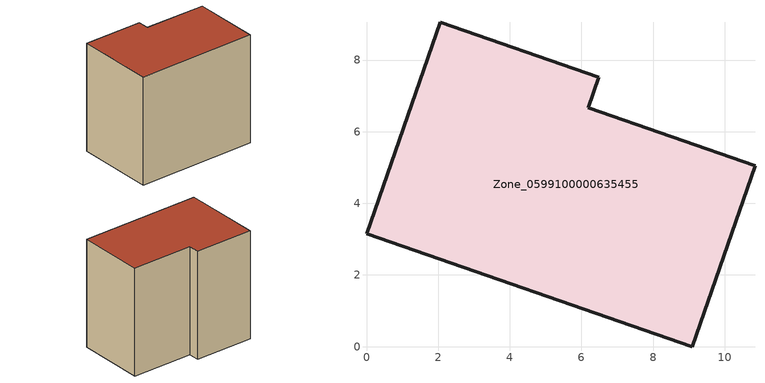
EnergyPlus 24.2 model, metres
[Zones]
Zone_0599100000635455
 floor ground (C_G): 0,3.14 2.06,9.05 6.49,7.52 6.2,6.67 10.85,5.05 9.09,0 z0
 wall outside (C_F): 2.06,9.05 0,3.14 9.09,0 10.85,5.05 6.2,6.67 6.49,7.52 2.06,9.05 z0:8.64
 roof outside (C_R): 0,3.14 9.09,0 10.85,5.05 6.2,6.67 6.49,7.52 2.06,9.05 z8.64
[BUILDING]
Pand.0599100000635455: North Axis=0; Terrain=City; Loads Convergence Tolerance Value=0.04; Temperature Convergence Tolerance Value=0.4; Solar Distribution=FullExterior; Maximum Number of Warmup Days=25; Minimum Number of Warmup Days=1
[Site:Location]
Rotterdam.The.Hague.AP_ZH_NLD Design_Conditions: Latitude=51.96; Longitude=4.45; Time Zone=1; Elevation=-4.5
[SITE:GROUNDTEMPERATURE:BUILDINGSURFACE]
18, 18, 18, 18, 18, 18, 18, 18, 18, 18, 18, 18
[MATERIAL] Thermal Absorptance=0.9; Solar Absorptance=0.7; Visible Absorptance=0.7
Name | Roughness | Thickness | Conductivity | Density | Specific Heat
G.TC.1992-2005 | MediumSmooth | 0.15 | 0.06 | 540 | 1210
F.TC.1992-2005 | Rough | 0.3 | 0.12 | 1920 | 840
R.TC.1992-2005 | MediumRough | 0.2 | 0.08 | 1500 | 1000
[CONSTRUCTION]
C_G: G.TC.1992-2005
C_F: F.TC.1992-2005
C_R: R.TC.1992-2005
[ZONE]
Zone_0599100000635455: Type=1; Multiplier=1; Ceiling Height=Autocalculate; Volume=Autocalculate; Floor Area=autocalculate; Part of Total Floor Area=Yes
[ZONEINFILTRATION:DESIGNFLOWRATE]
Infil_Zone_0599100000635455: Zone or ZoneList or Space or SpaceList=Zone_0599100000635455; Schedule=AlwaysOn; Design Flow Rate Calculation Method=Flow/Area; Flow Rate per Floor Area=0.0015; Constant Term Coefficient=1; Temperature Term Coefficient=0; Velocity Term Coefficient=0; Velocity Squared Term Coefficient=0
[HVACTEMPLATE:ZONE:IDEALLOADSAIRSYSTEM]
Zone_0599100000635455: Maximum Heating Supply Air Temperature=50; Minimum Cooling Supply Air Temperature=13; Maximum Heating Supply Air Humidity Ratio=0.0156; Minimum Cooling Supply Air Humidity Ratio=0.0077; Heating Limit=NoLimit; Cooling Limit=NoLimit; Dehumidification Control Type=ConstantSensibleHeatRatio; Cooling Sensible Heat Ratio=0.7; Dehumidification Setpoint=60; Humidification Control Type=None; Humidification Setpoint=30; Outdoor Air Method=None; Outdoor Air Flow Rate per Person=0.00944; Outdoor Air Flow Rate per Zone Floor Area=0; Outdoor Air Flow Rate per Zone=0; Demand Controlled Ventilation Type=None; Outdoor Air Economizer Type=NoEconomizer; Heat Recovery Type=None; Sensible Heat Recovery Effectiveness=0.7; Latent Heat Recovery Effectiveness=0.65
[ZONECONTROL:THERMOSTAT]
ThermostatControl_Zone_0599100000635455: Zone or ZoneList=Zone_0599100000635455; Control Type Schedule=DualSetpointControlType; Control 1=Thermostat_Zone_0599100000635455; Temperature Difference Between Cutout And Setpoint=0
[THERMOSTATSETPOINT:DUALSETPOINT]
Thermostat_Zone_0599100000635455: Heating Setpoint Temperature Schedule=HeatingSetpoint_Zone_0599100000635455; Cooling Setpoint Temperature Schedule=CoolingSetpoint_Zone_0599100000635455
[SCHEDULE:COMPACT]
HeatingSetpoint_Zone_0599100000635455: Through: 12/31, For: AllDays, Until: 24:00, 21
CoolingSetpoint_Zone_0599100000635455: Through: 12/31, For: AllDays, Until: 24:00, 24
DualSetpointControlType: Through: 12/31, For: AllDays, Until: 24:00, 4
AlwaysOn: Through: 12/31, For: AllDays, Until: 24:00, 1
